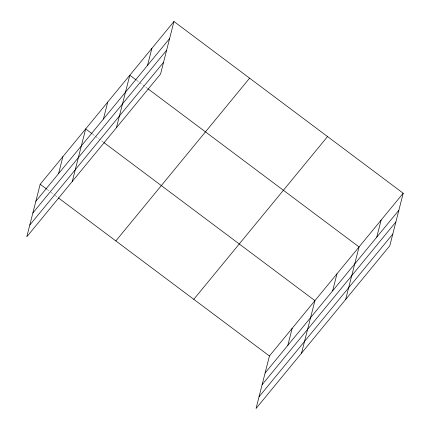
<?xml version="1.0" encoding="UTF-8"?>
<svg xmlns="http://www.w3.org/2000/svg" width="430" height="430" viewBox="0 0 430 430"><rect width="100%" height="100%" fill="white"/><g stroke="black" fill="none" stroke-linecap="round" stroke-linejoin="round"><path stroke-width="0.32" stroke-dasharray="2.15 1.61" d="M136.735 80.399L147.388 88.381M92.59 134.106L103.248 142.088M47.112 189.447L50.31 191.839M50.842 192.242L54.572 195.032M55.104 195.435L57.765 197.429"/><path stroke-width="0.64" d="M173.951 21.5L40.189 184.26L26.8 236.769L160.567 74.008L173.951 21.5L403.2 193.231L389.811 245.74L256.049 408.5L269.433 355.992L403.2 193.231M58.587 173.607L62.925 156.59M72.283 181.433L85.667 128.919L92.058 133.708M103.399 119.083L107.736 102.066M116.422 127.721L129.812 75.212L136.202 80.001M147.544 65.376L151.881 48.353M287.837 345.338L292.174 328.321M301.527 353.164L314.916 300.651L103.781 142.491M332.648 290.814L336.986 273.797M345.672 299.452L359.055 246.944L147.925 88.779M376.787 237.107L381.125 220.085M35.846 201.278L169.613 38.517M32.863 212.99L166.63 50.229M29.788 225.057L163.55 62.296M115.837 240.929L249.604 78.174M193.779 299.318L327.547 136.563M265.095 373.009L398.863 210.249M262.112 384.721L395.874 221.961M259.032 396.788L392.8 234.027M40.189 184.26L46.58 189.049M58.303 197.827L269.433 355.992"/></g></svg>
